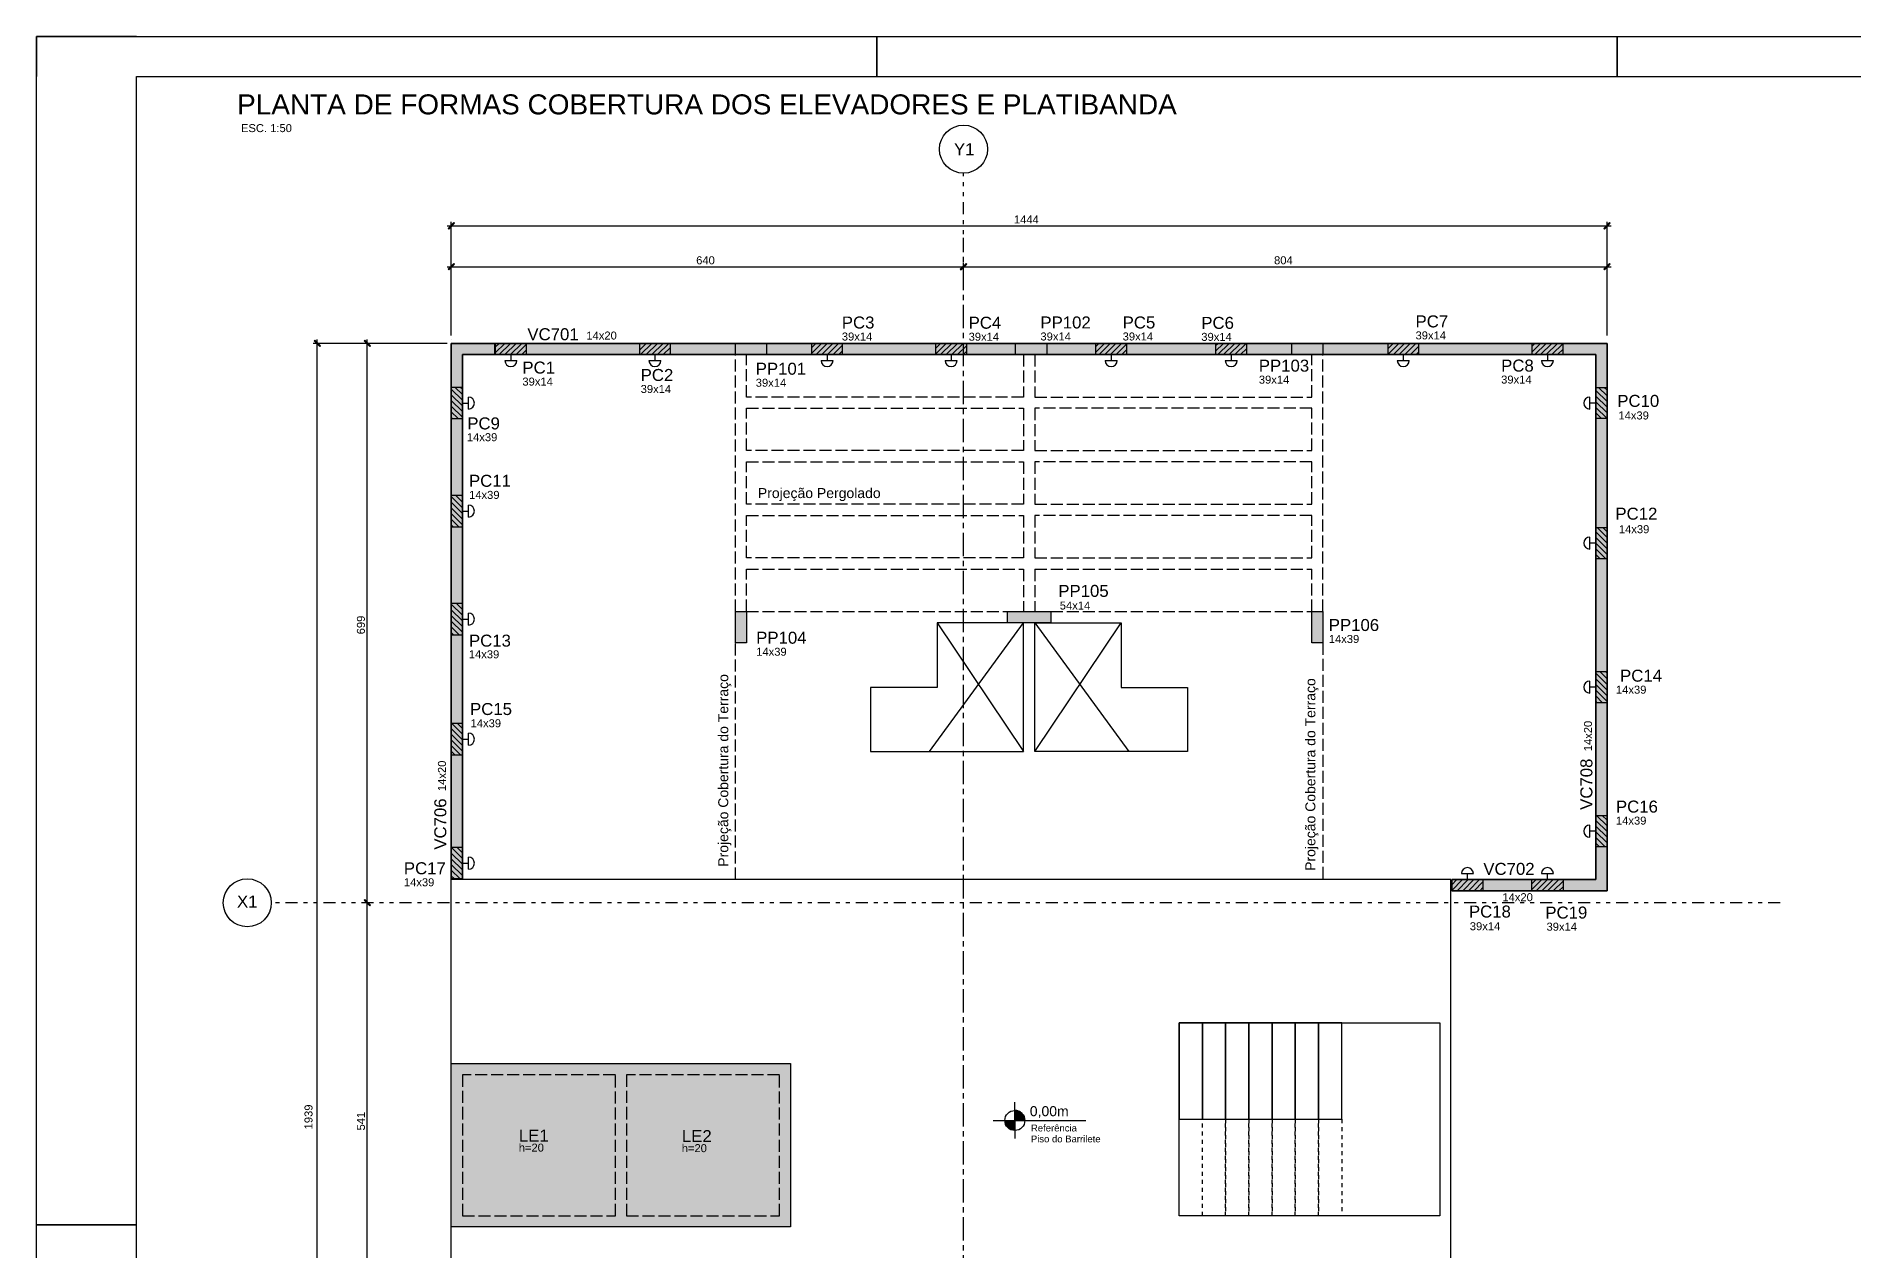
# Model space of a CAD drawing. Extents: x 0 to 95, y 0 to 59.4.
# Drawn here: x 0 to 45.41, y 29.05 to 59.4 of the extents above; entities that cross this region are included whole.
import ezdxf

# ---------------------------------------------------------------- set-up
doc = ezdxf.new("R2010")
doc.units = 0
doc.header["$MEASUREMENT"] = 0
for name, pattern in [('ESTILO_TQS_0001', [0.2, 0.1, -0.1]), ('ESTILO_TQS_0004', [1.09, 0.3, -0.15, 0.02, -0.15, 0.02, -0.15, 0.3]), ('ESTILO_TQS_0005', [0.4, 0.3, -0.1])]:
    doc.linetypes.add(name, pattern=pattern)
for name, color, linetype in [('1', 1, 'CONTINUOUS'), ('18', 131, 'CONTINUOUS'), ('2', 2, 'CONTINUOUS'), ('20', 241, 'CONTINUOUS'), ('3', 3, 'CONTINUOUS'), ('37', 8, 'CONTINUOUS'), ('4', 4, 'CONTINUOUS'), ('5', 5, 'CONTINUOUS'), ('7', 7, 'CONTINUOUS'), ('8', 8, 'CONTINUOUS')]:
    doc.layers.add(name, color=color, linetype=linetype)
doc.styles.add('TQS_ARIAL', font='arial.ttf')

msp = doc.modelspace()

# ---------------------------------------------------------------- linework, layer by layer
at = {"layer": '1', "linetype": 'Continuous'}
for p, q in [((10.2676, 54.66349), (39.3476, 54.66349)), ((10.3676, 51.925202), (10.3676, 54.76349)), ((39.2476, 53.362097), (39.2476, 54.76349)), ((10.2676, 53.643232), (23.2676, 53.643232)), ((10.3676, 53.326893), (10.3676, 53.743232)), ((23.0676, 53.643232), (39.3476, 53.643232)), ((23.1676, 53.393116), (23.1676, 53.743232)), ((23.1676, 53.393116), (23.1676, 53.743232)), ((39.2476, 51.925202), (39.2476, 53.743232)), ((7.020947, 12.845198), (7.020947, 51.825202)), ((8.269849, 37.6452), (8.269849, 51.825202)), ((9.056517, 51.725202), (6.920947, 51.725202)), ((10.2676, 51.725202), (8.169849, 51.725202)), ((22.319785, 41.5252), (24.6676, 44.745202)), ((22.507602, 44.745202), (24.6676, 41.5252)), ((24.9476, 44.745202), (27.295415, 41.5252)), ((24.9476, 41.5252), (27.107598, 44.745202)), ((8.200948, 37.7452), (8.169849, 37.7452)), ((8.200948, 37.7452), (8.169849, 37.7452)), ((8.269849, 26.8252), (8.269849, 37.8452)), ((24.450203, 32.554717), (24.450203, 32.762909)), ((23.910268, 32.304717), (26.222875, 32.304717)), ((24.200203, 32.304717), (24.700203, 32.304717)), ((24.450202, 32.288861), (24.200814, 32.288861)), ((24.450202, 32.273004), (24.202222, 32.273004)), ((24.450202, 32.257147), (24.204769, 32.257147)), ((24.450202, 32.24129), (24.208381, 32.24129)), ((24.450203, 32.554717), (24.450203, 32.054717)), ((24.450203, 32.054717), (24.450203, 32.554717)), ((24.450203, 32.54257), (24.527185, 32.54257)), ((24.450203, 32.526713), (24.565172, 32.526713)), ((24.450203, 32.510856), (24.591648, 32.510856)), ((24.450203, 32.494999), (24.612353, 32.494999)), ((24.450203, 32.479143), (24.6293, 32.479143)), ((24.450203, 32.463286), (24.64348, 32.463286)), ((24.450203, 32.447429), (24.655467, 32.447429)), ((24.450203, 32.431572), (24.665627, 32.431572)), ((24.450203, 32.415715), (24.67421, 32.415715)), ((24.450203, 32.399858), (24.681391, 32.399858)), ((24.450203, 32.384001), (24.687298, 32.384001)), ((24.450203, 32.368145), (24.692023, 32.368145)), ((24.450203, 32.352288), (24.695635, 32.352288)), ((24.450203, 32.336431), (24.698183, 32.336431)), ((24.450203, 32.320574), (24.699669, 32.320574)), ((24.450202, 32.225434), (24.213107, 32.225434)), ((24.450202, 32.209576), (24.219013, 32.209576)), ((24.450202, 32.19372), (24.226194, 32.19372)), ((24.450202, 32.177863), (24.234777, 32.177863)), ((24.450202, 32.162006), (24.244938, 32.162006)), ((24.450202, 32.146149), (24.256925, 32.146149)), ((24.450202, 32.130293), (24.271105, 32.130293)), ((24.450202, 32.114435), (24.288051, 32.114435)), ((24.450202, 32.098579), (24.308757, 32.098579)), ((24.450202, 32.082722), (24.335233, 32.082722)), ((24.450202, 32.066865), (24.37322, 32.066865)), ((24.450203, 32.054717), (24.450203, 31.854717))]:
    msp.add_line(p, q, dxfattribs=at)
at = {"layer": '1', "linetype": 'ESTILO_TQS_0005'}
for p, q in [((11.4476, 51.725202), (11.4476, 51.445202)), ((17.4676, 45.025202), (17.4676, 51.445198)), ((32.1476, 45.025202), (32.1476, 51.445198)), ((17.7476, 46.085198), (24.6676, 46.085198)), ((17.7476, 45.025202), (17.7476, 46.085198)), ((24.6676, 46.085198), (24.6676, 45.025205)), ((24.9476, 46.085198), (31.8676, 46.085198)), ((24.9476, 46.085198), (24.9476, 45.025205)), ((31.8676, 45.025202), (31.8676, 46.085198)), ((17.7476, 45.025198), (24.2676, 45.025198)), ((25.3476, 45.025205), (31.8676, 45.025205)), ((17.4676, 38.325202), (17.4676, 44.245202)), ((32.1476, 44.245202), (32.1476, 38.325202)), ((20.847602, 41.525202), (24.6676, 41.525202))]:
    msp.add_line(p, q, dxfattribs=at)
at = {"layer": '1', "linetype": 'Continuous'}
for points in [[(0.000016, 59.400071), (0.000016, 58.400071), (0.000016, 59.400071), (21.000016, 59.400071), (21.000016, 58.400071), (21.000016, 59.400071), (21.000016, 58.400071), (21.000016, 59.400071), (39.500016, 59.400071), (39.500016, 58.400071), (39.500016, 59.400071), (58.000016, 59.400071)], [(58.000016, 0.000071), (39.500016, 0.000071), (39.500016, 1.000071), (39.500016, 0.000071), (21.000016, 0.000071), (21.000016, 1.000071), (21.000016, 0.000071), (21.000016, 1.000071), (21.000016, 0.000071), (0.000016, 0.000071), (0.000016, 1.000071), (0.000016, 0.000071), (0.000016, 29.700071), (2.500016, 29.700071), (0.000016, 29.700071), (0.000016, 59.400071), (2.500016, 59.400071), (0.000016, 59.400071)], [(10.305717, 54.583929), (10.448623, 54.726835), (10.430945, 54.744512), (10.288039, 54.601607), (10.305717, 54.583929)], [(39.185717, 54.583929), (39.328623, 54.726835), (39.310945, 54.744512), (39.168039, 54.601607), (39.185717, 54.583929)], [(10.305717, 53.563672), (10.448623, 53.706577), (10.430945, 53.724255), (10.288039, 53.58135), (10.305717, 53.563672)], [(23.105717, 53.563672), (23.248623, 53.706577), (23.230945, 53.724255), (23.088039, 53.58135), (23.105717, 53.563672)], [(23.105717, 53.563672), (23.248623, 53.706577), (23.230945, 53.724255), (23.088039, 53.58135), (23.105717, 53.563672)], [(39.185717, 53.563672), (39.328623, 53.706577), (39.310945, 53.724255), (39.168039, 53.58135), (39.185717, 53.563672)], [(7.100507, 51.663319), (6.957602, 51.806224), (6.939924, 51.788547), (7.08283, 51.645641), (7.100507, 51.663319)], [(8.34941, 51.663319), (8.206504, 51.806224), (8.188827, 51.788547), (8.331732, 51.645641), (8.34941, 51.663319)], [(8.34941, 37.683317), (8.206504, 37.826223), (8.188827, 37.808545), (8.331732, 37.665639), (8.34941, 37.683317)], [(8.34941, 37.683317), (8.206504, 37.826223), (8.188827, 37.808545), (8.331732, 37.665639), (8.34941, 37.683317)], [(24.450203, 32.554717), (24.450203, 32.304717), (24.700203, 32.304717), (24.699669, 32.320574), (24.698183, 32.336431), (24.695635, 32.352288), (24.692023, 32.368145), (24.687298, 32.384001), (24.681391, 32.399858), (24.67421, 32.415715), (24.665627, 32.431572), (24.655332, 32.447429), (24.643302, 32.463286), (24.629164, 32.479143), (24.612192, 32.494999), (24.591479, 32.510856), (24.564912, 32.526713), (24.526838, 32.54257), (24.498468, 32.550014), (24.480464, 32.552879), (24.462338, 32.554422), (24.450203, 32.554717)]]:
    msp.add_lwpolyline(points, dxfattribs=at)
at = {"layer": '1', "linetype": 'ESTILO_TQS_0005'}
for points in [[(17.7476, 51.445198), (24.6676, 51.445198), (24.6676, 50.385198), (17.7476, 50.385198), (17.7476, 51.445198)], [(31.8676, 51.445198), (24.9476, 51.445198), (24.9476, 50.385198), (31.8676, 50.385198), (31.8676, 51.445198)], [(17.7476, 50.105198), (24.6676, 50.105198), (24.6676, 49.045198), (17.7476, 49.045198), (17.7476, 50.105198)], [(31.8676, 50.105198), (24.9476, 50.105198), (24.9476, 49.045198), (31.8676, 49.045198), (31.8676, 50.105198)], [(17.7476, 48.765198), (24.6676, 48.765198), (24.6676, 47.705198), (17.7476, 47.705198), (17.7476, 48.765198)], [(31.8676, 48.765198), (24.9476, 48.765198), (24.9476, 47.705198), (31.8676, 47.705198), (31.8676, 48.765198)], [(17.7476, 47.425198), (24.6676, 47.425198), (24.6676, 46.365198), (17.7476, 46.365198), (17.7476, 47.425198)], [(31.8676, 47.425198), (24.9476, 47.425198), (24.9476, 46.365198), (31.8676, 46.365198), (31.8676, 47.425198)], [(10.6476, 32.625198), (10.6476, 29.925198), (14.4676, 29.925198), (14.4676, 33.445198), (10.6476, 33.445198), (10.6476, 32.625198)], [(14.7476, 32.625198), (14.7476, 29.925198), (18.5676, 29.925198), (18.5676, 33.445198), (14.7476, 33.445198), (14.7476, 32.625198)]]:
    msp.add_lwpolyline(points, dxfattribs=at)
at = {"layer": '1', "linetype": 'Continuous'}
for centre, radius in [((23.1676, 56.580159), 0.6), ((5.270555, 37.7452), 0.6), ((24.450203, 32.304717), 0.25)]:
    msp.add_circle(centre, radius, dxfattribs=at)
for points in [[(10.305717, 54.583929), (10.430945, 54.744512), (10.288039, 54.601607)], [(10.305717, 54.583929), (10.288039, 54.601607), (10.305717, 54.583929)], [(10.305717, 54.583929), (10.448623, 54.726835), (10.430945, 54.744512)], [(39.185717, 54.583929), (39.310945, 54.744512), (39.168039, 54.601607)], [(39.185717, 54.583929), (39.168039, 54.601607), (39.185717, 54.583929)], [(39.185717, 54.583929), (39.328623, 54.726835), (39.310945, 54.744512)], [(10.305717, 53.563672), (10.430945, 53.724255), (10.288039, 53.58135)], [(10.305717, 53.563672), (10.448623, 53.706577), (10.430945, 53.724255)], [(23.105717, 53.563672), (23.230945, 53.724255), (23.088039, 53.58135)], [(23.105717, 53.563672), (23.230945, 53.724255), (23.088039, 53.58135)], [(23.105717, 53.563672), (23.248623, 53.706577), (23.230945, 53.724255)], [(23.105717, 53.563672), (23.248623, 53.706577), (23.230945, 53.724255)], [(39.185717, 53.563672), (39.310945, 53.724255), (39.168039, 53.58135)], [(39.185717, 53.563672), (39.328623, 53.706577), (39.310945, 53.724255)], [(10.305717, 53.563672), (10.288039, 53.58135), (10.305717, 53.563672)], [(23.105717, 53.563672), (23.088039, 53.58135), (23.105717, 53.563672)], [(23.105717, 53.563672), (23.088039, 53.58135), (23.105717, 53.563672)], [(39.185717, 53.563672), (39.168039, 53.58135), (39.185717, 53.563672)], [(7.100507, 51.663319), (6.957602, 51.806224), (6.939924, 51.788547)], [(7.100507, 51.663319), (6.939924, 51.788547), (7.08283, 51.645641)], [(8.34941, 51.663319), (8.206504, 51.806224), (8.188827, 51.788547)], [(8.34941, 51.663319), (8.188827, 51.788547), (8.331732, 51.645641)], [(7.100507, 51.663319), (7.08283, 51.645641), (7.100507, 51.663319)], [(8.34941, 51.663319), (8.331732, 51.645641), (8.34941, 51.663319)], [(8.34941, 37.683317), (8.206504, 37.826223), (8.188827, 37.808545)], [(8.34941, 37.683317), (8.206504, 37.826223), (8.188827, 37.808545)], [(8.34941, 37.683317), (8.188827, 37.808545), (8.331732, 37.665639)], [(8.34941, 37.683317), (8.188827, 37.808545), (8.331732, 37.665639)], [(8.34941, 37.683317), (8.331732, 37.665639), (8.34941, 37.683317)], [(8.34941, 37.683317), (8.331732, 37.665639), (8.34941, 37.683317)]]:
    msp.add_solid(points, dxfattribs=at)
at = {"layer": '18', "linetype": 'Continuous'}
msp.add_lwpolyline([(10.3676, 33.725198), (18.8476, 33.725198), (18.8476, 29.645198), (10.3676, 29.645198), (10.3676, 33.725198)], dxfattribs=at)
for points in [[(10.3676, 33.725198), (18.8476, 33.725198), (18.8476, 29.645198)], [(10.3676, 33.725198), (18.8476, 29.645198), (10.3676, 29.645198)], [(10.3676, 33.725198), (10.3676, 29.645198), (10.3676, 33.725198)]]:
    msp.add_solid(points, dxfattribs=at)
at = {"layer": '2', "linetype": 'ESTILO_TQS_0004'}
for p, q in [((23.1676, 10.306425), (23.1676, 55.980159)), ((23.1676, 8.690241), (23.1676, 54.363975)), ((23.1676, 10.306428), (23.1676, 54.363975)), ((23.1676, 10.306425), (23.1676, 54.363972)), ((43.574805, 37.7452), (5.870555, 37.7452))]:
    msp.add_line(p, q, dxfattribs=at)
at = {"layer": '2', "linetype": 'Continuous'}
for p, q in [((39.2476, 53.262097), (39.2476, 53.262097)), ((10.3676, 51.825202), (10.3676, 51.825202)), ((9.156517, 51.725202), (9.156517, 51.725202)), ((10.3676, 51.725202), (10.3676, 51.725202)), ((11.467591, 51.489835), (11.702958, 51.725202)), ((11.467591, 51.631256), (11.561536, 51.725202)), ((11.564379, 51.445202), (11.844379, 51.725202)), ((11.7058, 51.445202), (11.9858, 51.725202)), ((11.847222, 51.445202), (12.127222, 51.725202)), ((11.857591, 51.445202), (11.857591, 51.295202)), ((11.988643, 51.445202), (12.247591, 51.70415)), ((12.130065, 51.445202), (12.247591, 51.562728)), ((15.067591, 51.554301), (15.238492, 51.725202)), ((15.067591, 51.695722), (15.09707, 51.725202)), ((15.099913, 51.445202), (15.379913, 51.725202)), ((15.241334, 51.445202), (15.521334, 51.725202)), ((15.382756, 51.445202), (15.662756, 51.725202)), ((15.457591, 51.445202), (15.457591, 51.295202)), ((15.524177, 51.445202), (15.804177, 51.725202)), ((15.665598, 51.445202), (15.847591, 51.627194)), ((15.80702, 51.445202), (15.847591, 51.485773)), ((19.367591, 51.470239), (19.622555, 51.725203)), ((19.367591, 51.61166), (19.481133, 51.725203)), ((19.483976, 51.445203), (19.763976, 51.725203)), ((19.625398, 51.445203), (19.905398, 51.725203)), ((19.757591, 51.445203), (19.757591, 51.295203)), ((19.766819, 51.445203), (20.046819, 51.725203)), ((19.90824, 51.445203), (20.147591, 51.684554)), ((20.049662, 51.445203), (20.147591, 51.543132)), ((22.467591, 51.458969), (22.733824, 51.725202)), ((22.467591, 51.600391), (22.592402, 51.725202)), ((22.595245, 51.445202), (22.875245, 51.725202)), ((22.736666, 51.445202), (23.016666, 51.725202)), ((22.857591, 51.445202), (22.857591, 51.295202)), ((22.878088, 51.445202), (23.158088, 51.725202)), ((23.019509, 51.445202), (23.247591, 51.673284)), ((23.16093, 51.445202), (23.247591, 51.531862)), ((26.467591, 51.499171), (26.693622, 51.725202)), ((26.467591, 51.640593), (26.5522, 51.725202)), ((26.555043, 51.445202), (26.835043, 51.725202)), ((26.696464, 51.445202), (26.976464, 51.725202)), ((26.837886, 51.445202), (27.117886, 51.725202)), ((26.857591, 51.445202), (26.857591, 51.295202)), ((26.979307, 51.445202), (27.247591, 51.713486)), ((27.120728, 51.445202), (27.247591, 51.572064)), ((29.467591, 51.529323), (29.66347, 51.725202)), ((29.467591, 51.670744), (29.522049, 51.725202)), ((29.524891, 51.445202), (29.804891, 51.725202)), ((29.666313, 51.445202), (29.946313, 51.725202)), ((29.807734, 51.445202), (30.087734, 51.725202)), ((29.857591, 51.445202), (29.857591, 51.295202)), ((29.949155, 51.445202), (30.229155, 51.725202)), ((30.090577, 51.445202), (30.247591, 51.602216)), ((30.231998, 51.445202), (30.247591, 51.460795)), ((33.767591, 51.445202), (34.047532, 51.725202)), ((33.767591, 51.586682), (33.906111, 51.725202)), ((33.908953, 51.445202), (34.188953, 51.725202)), ((34.050375, 51.445202), (34.330375, 51.725202)), ((34.157591, 51.445202), (34.157591, 51.295202)), ((34.191796, 51.445202), (34.471796, 51.725202)), ((34.333217, 51.445202), (34.547591, 51.659575)), ((34.474639, 51.445202), (34.547591, 51.518154)), ((37.367591, 51.509727), (37.583066, 51.725202)), ((37.367591, 51.651148), (37.441645, 51.725202)), ((37.444487, 51.445202), (37.724487, 51.725202)), ((37.585909, 51.445202), (37.865909, 51.725202)), ((37.72733, 51.445202), (38.00733, 51.725202)), ((37.757591, 51.445202), (37.757591, 51.295202)), ((37.868751, 51.445202), (38.147591, 51.724041)), ((38.010173, 51.445202), (38.147591, 51.58262)), ((11.707591, 51.295202), (12.007591, 51.295202)), ((15.307591, 51.295202), (15.607591, 51.295202)), ((19.607591, 51.295203), (19.907591, 51.295203)), ((22.707591, 51.295202), (23.007591, 51.295202)), ((26.707591, 51.295202), (27.007591, 51.295202)), ((29.707591, 51.295202), (30.007591, 51.295202)), ((34.007591, 51.295202), (34.307591, 51.295202)), ((37.607591, 51.295202), (37.907591, 51.295202)), ((10.3676, 50.585005), (10.6476, 50.305005)), ((10.3676, 50.443583), (10.6476, 50.163583)), ((10.468827, 50.625198), (10.6476, 50.446426)), ((10.610249, 50.625198), (10.6476, 50.587847)), ((38.9676, 50.552118), (39.2476, 50.272118)), ((38.9676, 50.410697), (39.2476, 50.130697)), ((39.035941, 50.625198), (39.2476, 50.41354)), ((39.177363, 50.625198), (39.2476, 50.554961)), ((10.3676, 50.302162), (10.6476, 50.022162)), ((10.3676, 50.16074), (10.6476, 49.88074)), ((10.3676, 50.019319), (10.541721, 49.845198)), ((10.6476, 50.235198), (10.7976, 50.235198)), ((10.7976, 50.085198), (10.7976, 50.385198)), ((38.8176, 50.085198), (38.8176, 50.385198)), ((38.9676, 50.235198), (38.8176, 50.235198)), ((38.9676, 50.269276), (39.2476, 49.989276)), ((38.9676, 50.127854), (39.2476, 49.847854)), ((38.9676, 49.986433), (39.108835, 49.845198)), ((10.3676, 49.877898), (10.400299, 49.845198)), ((10.3676, 47.897999), (10.6476, 47.617999)), ((10.3676, 47.756577), (10.6476, 47.476577)), ((10.481822, 47.925198), (10.6476, 47.75942)), ((10.623243, 47.925198), (10.6476, 47.900841)), ((10.7976, 47.385198), (10.7976, 47.685198)), ((10.3676, 47.615156), (10.6476, 47.335156)), ((10.3676, 47.473735), (10.6476, 47.193735)), ((10.3676, 47.332313), (10.554715, 47.145198)), ((10.6476, 47.535198), (10.7976, 47.535198)), ((10.3676, 47.190892), (10.413294, 47.145198)), ((38.8176, 46.585198), (38.8176, 46.885198)), ((38.9676, 47.016585), (39.2476, 46.736585)), ((38.9676, 46.875163), (39.2476, 46.595163)), ((39.000408, 47.125198), (39.2476, 46.878006)), ((39.141829, 47.125198), (39.2476, 47.019427)), ((38.9676, 46.735198), (38.8176, 46.735198)), ((38.9676, 46.733742), (39.2476, 46.453742)), ((38.9676, 46.592321), (39.214722, 46.345198)), ((38.9676, 46.450899), (39.073301, 46.345198)), ((10.3676, 45.210993), (10.6476, 44.930993)), ((10.3676, 45.069572), (10.6476, 44.789572)), ((10.494816, 45.225198), (10.6476, 45.072414)), ((10.636237, 45.225198), (10.6476, 45.213836)), ((10.7976, 44.685198), (10.7976, 44.985198)), ((10.3676, 44.92815), (10.6476, 44.64815)), ((10.3676, 44.786729), (10.6476, 44.506729)), ((10.3676, 44.645308), (10.567709, 44.445198)), ((10.3676, 44.503886), (10.426288, 44.445198)), ((10.6476, 44.835198), (10.7976, 44.835198)), ((38.8176, 42.985198), (38.8176, 43.285198)), ((38.9676, 43.481051), (39.2476, 43.201051)), ((38.9676, 43.339629), (39.2476, 43.059629)), ((38.9676, 43.198208), (39.2476, 42.918208)), ((39.064874, 43.525198), (39.2476, 43.342472)), ((39.206295, 43.525198), (39.2476, 43.483893)), ((38.9676, 43.135198), (38.8176, 43.135198)), ((38.9676, 43.056787), (39.2476, 42.776787)), ((38.9676, 42.915365), (39.137767, 42.745198)), ((38.9676, 42.773944), (38.996345, 42.745198)), ((10.3676, 42.099723), (10.6476, 41.819723)), ((10.3676, 41.958302), (10.6476, 41.678302)), ((10.3676, 41.81688), (10.6476, 41.53688)), ((10.383546, 42.225198), (10.6476, 41.961145)), ((10.524967, 42.225198), (10.6476, 42.102566)), ((10.6476, 41.835198), (10.7976, 41.835198)), ((10.7976, 41.685198), (10.7976, 41.985198)), ((10.3676, 41.675459), (10.597861, 41.445198)), ((10.3676, 41.534038), (10.456439, 41.445198)), ((38.8176, 39.385198), (38.8176, 39.685198)), ((38.9676, 39.535198), (38.8176, 39.535198)), ((38.9676, 39.804095), (39.2476, 39.524095)), ((38.9676, 39.662674), (39.2476, 39.382674)), ((38.9676, 39.521253), (39.2476, 39.241253)), ((38.987918, 39.925198), (39.2476, 39.665517)), ((39.12934, 39.925198), (39.2476, 39.806938)), ((10.372276, 39.125198), (10.6476, 38.849875)), ((10.513698, 39.125198), (10.6476, 38.991296)), ((38.9676, 39.379831), (39.202233, 39.145198)), ((38.9676, 39.23841), (39.060812, 39.145198)), ((10.3676, 38.988453), (10.6476, 38.708453)), ((10.3676, 38.847032), (10.6476, 38.567032)), ((10.3676, 38.705611), (10.6476, 38.425611)), ((10.6476, 38.735198), (10.7976, 38.735198)), ((10.7976, 38.585198), (10.7976, 38.885198)), ((10.3676, 38.564189), (10.586591, 38.345198)), ((10.3676, 38.422768), (10.445169, 38.345198)), ((35.367644, 38.05465), (35.638177, 38.325183)), ((35.367644, 38.196071), (35.496756, 38.325183)), ((35.499598, 38.045183), (35.779598, 38.325183)), ((35.607644, 38.475183), (35.907644, 38.475183)), ((35.64102, 38.045183), (35.92102, 38.325183)), ((35.757644, 38.325183), (35.757644, 38.475183)), ((35.782441, 38.045183), (36.062441, 38.325183)), ((35.923862, 38.045183), (36.147644, 38.268964)), ((37.367644, 38.074751), (37.618073, 38.32518)), ((37.367644, 38.216172), (37.476651, 38.32518)), ((37.479494, 38.04518), (37.759494, 38.32518)), ((37.607644, 38.47518), (37.907644, 38.47518)), ((37.620915, 38.04518), (37.900915, 38.32518)), ((37.757644, 38.32518), (37.757644, 38.47518)), ((37.762337, 38.04518), (38.042337, 38.32518)), ((37.903758, 38.04518), (38.147644, 38.289065)), ((38.04518, 38.04518), (38.147644, 38.147644)), ((8.300948, 37.7452), (8.300948, 37.7452)), ((8.300948, 37.7452), (8.300948, 37.7452)), ((36.065284, 38.045183), (36.147644, 38.127543))]:
    msp.add_line(p, q, dxfattribs=at)
for centre, start, end in [((11.857591, 51.295202), 180, 0), ((15.457591, 51.295202), 180, 0), ((19.757591, 51.295203), 180, 0), ((22.857591, 51.295202), 180, 0), ((26.857591, 51.295202), 180, 0), ((29.857591, 51.295202), 180, 0), ((34.157591, 51.295202), 180, 0), ((37.757591, 51.295202), 180, 0), ((10.7976, 50.235198), 270, 90), ((38.8176, 50.235198), 90, 270), ((10.7976, 47.535198), 270, 90), ((38.8176, 46.735198), 90, 270), ((10.7976, 44.835198), 270, 90), ((38.8176, 43.135198), 90, 270), ((10.7976, 41.835198), 270, 90), ((38.8176, 39.535198), 90, 270), ((10.7976, 38.735198), 270, 90), ((35.757644, 38.475183), 0, 180), ((37.757644, 38.47518), 0, 180)]:
    msp.add_arc(centre, 0.15, start, end, dxfattribs=at)
at = {"layer": '20', "linetype": 'Continuous'}
msp.add_lwpolyline([(10.3676, 38.345198), (10.3676, 51.725202), (39.2476, 51.725202), (39.2476, 38.045198), (35.367644, 38.045198), (35.367644, 38.325202), (38.9676, 38.325202), (38.9676, 51.445198), (10.6476, 51.445198), (10.6476, 38.345198), (10.3676, 38.345198)], dxfattribs=at)
for points in [[(10.6476, 51.445198), (10.3676, 38.345198), (10.3676, 51.725202)], [(10.6476, 51.445198), (10.3676, 51.725202), (39.2476, 51.725202)], [(10.6476, 51.445198), (10.6476, 38.345198), (10.3676, 38.345198)], [(10.6476, 51.445198), (39.2476, 51.725202), (38.9676, 51.445198)], [(38.9676, 38.325202), (38.9676, 51.445198), (39.2476, 51.725202)], [(38.9676, 38.325202), (39.2476, 51.725202), (39.2476, 38.045198)], [(38.9676, 38.325202), (39.2476, 38.045198), (35.367644, 38.045198)], [(38.9676, 38.325202), (35.367644, 38.045198), (35.367644, 38.325202)]]:
    msp.add_solid(points, dxfattribs=at)
at = {"layer": '3', "linetype": 'Continuous'}
for p, q in [((35.3476, 38.325202), (10.3676, 38.325202)), ((35.3476, 26.345195), (35.3476, 38.325202))]:
    msp.add_line(p, q, dxfattribs=at)
for points in [[(10.3676, 26.345195), (10.3676, 51.725202), (39.2476, 51.725202), (39.2476, 38.045202), (35.367644, 38.045202)], [(10.3676, 33.725198), (18.8476, 33.725198), (18.8476, 29.645198), (10.3676, 29.645198)]]:
    msp.add_lwpolyline(points, dxfattribs=at)
at = {"layer": '37', "linetype": 'Continuous'}
for points in [[(17.4676, 51.725202), (18.2476, 51.725202), (18.2476, 51.445198)], [(17.4676, 51.725202), (18.2476, 51.445198), (17.4676, 51.445198)], [(17.4676, 51.725202), (17.4676, 51.445198), (17.4676, 51.725202)], [(24.4676, 51.725202), (25.2476, 51.725202), (25.2476, 51.445198)], [(24.4676, 51.725202), (25.2476, 51.445198), (24.4676, 51.445198)], [(24.4676, 51.725202), (24.4676, 51.445198), (24.4676, 51.725202)], [(31.367591, 51.725202), (32.1476, 51.725202), (32.1476, 51.445202)], [(31.367591, 51.725202), (32.1476, 51.445202), (31.367591, 51.445202)], [(31.367591, 51.725202), (31.367591, 51.445202), (31.367591, 51.725202)], [(17.4676, 45.025198), (17.7476, 45.025198), (17.7476, 44.245202)], [(17.4676, 45.025198), (17.7476, 44.245202), (17.4676, 44.245202)], [(17.4676, 45.025198), (17.4676, 44.245202), (17.4676, 45.025198)], [(24.2676, 45.025205), (25.3476, 45.025205), (25.3476, 44.745202)], [(24.2676, 45.025205), (25.3476, 44.745202), (24.2676, 44.745202)], [(24.2676, 45.025205), (24.2676, 44.745202), (24.2676, 45.025205)], [(31.8676, 45.025198), (32.1476, 45.025198), (32.1476, 44.245202)], [(31.8676, 45.025198), (32.1476, 44.245202), (31.8676, 44.245202)], [(31.8676, 45.025198), (31.8676, 44.245202), (31.8676, 45.025198)]]:
    msp.add_solid(points, dxfattribs=at)
at = {"layer": '4', "linetype": 'Continuous'}
msp.add_lwpolyline([(10.6476, 38.345198), (10.6476, 51.445198), (38.9676, 51.445198), (38.9676, 38.325202), (35.367644, 38.325202), (35.367644, 38.045198), (39.2476, 38.045198), (39.2476, 51.725202), (10.3676, 51.725202), (10.3676, 38.345198), (10.6476, 38.345198)], dxfattribs=at)
at = {"layer": '5', "linetype": 'Continuous'}
for points in [[(12.247591, 51.725202), (11.467591, 51.725202), (11.467591, 51.445202), (12.247591, 51.445202), (12.247591, 51.725202)], [(15.847591, 51.725202), (15.067591, 51.725202), (15.067591, 51.445202), (15.847591, 51.445202), (15.847591, 51.725202)], [(17.4676, 51.725202), (18.2476, 51.725202), (18.2476, 51.445198), (17.4676, 51.445198), (17.4676, 51.725202)], [(20.147591, 51.725203), (19.367591, 51.725203), (19.367591, 51.445203), (20.147591, 51.445203), (20.147591, 51.725203)], [(23.247591, 51.725202), (22.467591, 51.725202), (22.467591, 51.445202), (23.247591, 51.445202), (23.247591, 51.725202)], [(24.4676, 51.725202), (25.2476, 51.725202), (25.2476, 51.445198), (24.4676, 51.445198), (24.4676, 51.725202)], [(27.247591, 51.725202), (26.467591, 51.725202), (26.467591, 51.445202), (27.247591, 51.445202), (27.247591, 51.725202)], [(30.247591, 51.725202), (29.467591, 51.725202), (29.467591, 51.445202), (30.247591, 51.445202), (30.247591, 51.725202)], [(31.367591, 51.725202), (32.1476, 51.725202), (32.1476, 51.445202), (31.367591, 51.445202), (31.367591, 51.725202)], [(34.547591, 51.725202), (33.767591, 51.725202), (33.767591, 51.445202), (34.547591, 51.445202), (34.547591, 51.725202)], [(38.147591, 51.725202), (37.367591, 51.725202), (37.367591, 51.445202), (38.147591, 51.445202), (38.147591, 51.725202)], [(10.3676, 50.625198), (10.3676, 49.845198), (10.6476, 49.845198), (10.6476, 50.625198), (10.3676, 50.625198)], [(39.2476, 50.625198), (39.2476, 49.845198), (38.9676, 49.845198), (38.9676, 50.625198), (39.2476, 50.625198)], [(10.3676, 47.925198), (10.3676, 47.145198), (10.6476, 47.145198), (10.6476, 47.925198), (10.3676, 47.925198)], [(39.2476, 47.125198), (39.2476, 46.345198), (38.9676, 46.345198), (38.9676, 47.125198), (39.2476, 47.125198)], [(10.3676, 45.225198), (10.3676, 44.445198), (10.6476, 44.445198), (10.6476, 45.225198), (10.3676, 45.225198)], [(17.4676, 45.025198), (17.7476, 45.025198), (17.7476, 44.245202), (17.4676, 44.245202), (17.4676, 45.025198)], [(24.2676, 45.025205), (25.3476, 45.025205), (25.3476, 44.745202), (24.2676, 44.745202), (24.2676, 45.025205)], [(31.8676, 45.025198), (32.1476, 45.025198), (32.1476, 44.245202), (31.8676, 44.245202), (31.8676, 45.025198)], [(39.2476, 43.525198), (39.2476, 42.745198), (38.9676, 42.745198), (38.9676, 43.525198), (39.2476, 43.525198)], [(10.3676, 42.225198), (10.3676, 41.445198), (10.6476, 41.445198), (10.6476, 42.225198), (10.3676, 42.225198)], [(39.2476, 39.925198), (39.2476, 39.145198), (38.9676, 39.145198), (38.9676, 39.925198), (39.2476, 39.925198)], [(10.3676, 39.125198), (10.3676, 38.345198), (10.6476, 38.345198), (10.6476, 39.125198), (10.3676, 39.125198)], [(36.147644, 38.045183), (35.367644, 38.045183), (35.367644, 38.325183), (36.147644, 38.325183), (36.147644, 38.045183)], [(38.147644, 38.04518), (37.367644, 38.04518), (37.367644, 38.32518), (38.147644, 38.32518), (38.147644, 38.04518)]]:
    msp.add_lwpolyline(points, dxfattribs=at)
at = {"layer": '7', "linetype": 'Continuous'}
msp.add_lwpolyline([(2.500016, 58.400071), (94.000016, 58.400071), (94.000016, 1.000071), (2.500016, 1.000071), (2.500016, 58.400071)], dxfattribs=at)
at = {"layer": '8', "linetype": 'Continuous'}
for points in [[(22.507602, 44.745202), (22.507602, 43.125202), (20.847602, 43.125202), (20.847602, 41.525202), (24.6676, 41.525202), (24.6676, 44.745202), (22.507602, 44.745202)], [(27.107598, 44.745202), (27.107598, 43.125202), (28.767598, 43.125202), (28.767598, 41.525202), (24.9476, 41.525202), (24.9476, 44.745202), (27.107598, 44.745202)], [(28.557742, 32.335198), (29.137742, 32.335198), (29.137742, 34.745198), (28.557742, 34.745198), (28.557742, 32.335198)], [(28.557742, 29.925198), (28.557742, 32.335198), (28.557742, 34.745198), (35.0676, 34.745198), (35.0676, 29.925198), (28.557742, 29.925198)], [(29.137742, 32.335198), (29.717742, 32.335198), (29.717742, 34.745198), (29.137742, 34.745198), (29.137742, 32.335198)], [(29.717742, 32.335198), (30.297742, 32.335198), (30.297742, 34.745198), (29.717742, 34.745198), (29.717742, 32.335198)], [(30.297742, 32.335198), (30.877742, 32.335198), (30.877742, 34.745198), (30.297742, 34.745198), (30.297742, 32.335198)], [(30.877742, 32.335198), (31.457742, 32.335198), (31.457742, 34.745198), (30.877742, 34.745198), (30.877742, 32.335198)], [(31.457742, 32.335198), (32.037742, 32.335198), (32.037742, 34.745198), (31.457742, 34.745198), (31.457742, 32.335198)], [(32.037742, 32.335198), (32.617742, 32.335198), (32.617742, 34.745198), (32.037742, 34.745198), (32.037742, 32.335198)]]:
    msp.add_lwpolyline(points, dxfattribs=at)
at = {"layer": '8', "linetype": 'ESTILO_TQS_0001'}
for points in [[(29.137742, 32.335198), (29.717742, 32.335198), (29.717742, 29.925198), (29.137742, 29.925198), (29.137742, 32.335198)], [(29.717742, 32.335198), (30.297742, 32.335198), (30.297742, 29.925198), (29.717742, 29.925198), (29.717742, 32.335198)], [(30.297742, 32.335198), (30.877742, 32.335198), (30.877742, 29.925198), (30.297742, 29.925198), (30.297742, 32.335198)], [(30.877742, 32.335198), (31.457742, 32.335198), (31.457743, 29.925198), (30.877742, 29.925198), (30.877742, 32.335198)], [(31.457742, 32.335198), (32.037742, 32.335198), (32.037743, 29.925198), (31.457743, 29.925198), (31.457742, 32.335198)], [(32.037742, 32.335198), (32.617742, 32.335198), (32.617743, 29.925198), (32.037743, 29.925198), (32.037742, 32.335198)]]:
    msp.add_lwpolyline(points, dxfattribs=at)

# ---------------------------------------------------------------- texts
at = {"layer": '1', "linetype": 'Continuous', "style": 'TQS_ARIAL'}
for s, p in [('Piso do Barrilete', (24.850837, 31.758652)), ('Referência', (24.853022, 32.030479))]:
    msp.add_text(s, height=0.17, dxfattribs=at).set_placement(p)
at = {"layer": '2', "linetype": 'Continuous', "style": 'TQS_ARIAL'}
for s, height, p in [('ESC. 1:50', 0.2, (5.113079, 57.006311)), ('1444', 0.2, (24.4276, 54.72349)), ('640', 0.2, (16.4876, 53.703232)), ('804', 0.2, (30.9276, 53.703232)), ('14x20', 0.2, (13.743453, 51.82238)), ('39x14', 0.2, (20.126854, 51.797834)), ('39x14', 0.2, (23.295308, 51.792934)), ('39x14', 0.2, (25.089161, 51.798947)), ('39x14', 0.2, (27.143919, 51.798933)), ('39x14', 0.2, (29.109452, 51.789089)), ('39x14', 0.2, (34.46287, 51.8261)), ('39x14', 0.2, (12.144808, 50.671405)), ('39x14', 0.2, (30.546872, 50.719475)), ('39x14', 0.2, (36.601541, 50.721617)), ('39x14', 0.2, (15.100506, 50.486672)), ('39x14', 0.2, (17.975868, 50.643126)), ('14x39', 0.2, (39.5318, 49.825104)), ('14x39', 0.2, (10.757428, 49.281537)), ('14x39', 0.2, (10.812881, 47.83976)), ('Projeção Pergolado', 0.25, (18.029759, 47.860321)), ('14x39', 0.2, (39.543342, 46.982216)), ('54x14', 0.2, (25.572944, 45.075191)), ('14x39', 0.2, (10.806204, 43.855756)), ('14x39', 0.2, (17.987496, 43.920025)), ('14x39', 0.2, (32.294904, 44.237931)), ('14x39', 0.2, (39.470726, 42.971621)), ('14x39', 0.2, (10.851122, 42.132217)), ('14x39', 0.2, (39.470726, 39.699336)), ('14x39', 0.2, (9.18384, 38.157769)), ('14x20', 0.2, (36.632981, 37.785169)), ('39x14', 0.2, (35.818709, 37.059431)), ('39x14', 0.2, (37.735418, 37.047953)), ('0,00m', 0.25, (24.824851, 32.412134)), ('h=20', 0.2, (12.053599, 31.526465)), ('h=20', 0.2, (16.126563, 31.512934))]:
    msp.add_text(s, height=height, dxfattribs=at).set_placement(p)
for s, height, p in [('699', 0.2, (8.209849, 44.455201)), ('Projeção Cobertura do Terraço', 0.25, (17.289211, 38.646983)), ('Projeção Cobertura do Terraço', 0.25, (31.960199, 38.543405)), ('14x20', 0.2, (38.87175, 41.532685)), ('14x20', 0.2, (10.234508, 40.53732)), ('1939', 0.2, (6.900089, 32.082568)), ('541', 0.2, (8.209849, 32.0552))]:
    msp.add_text(s, height=height, rotation=90, dxfattribs=at).set_placement(p)
at = {"layer": '4', "linetype": 'Continuous', "style": 'TQS_ARIAL'}
for s, p in [('Y1', (22.929421, 56.429847)), ('PC3', (20.126854, 52.097834)), ('PC4', (23.295308, 52.092934)), ('PP102', (25.089161, 52.098947)), ('PC5', (27.143919, 52.098933)), ('PC6', (29.109452, 52.089089)), ('PC7', (34.46287, 52.1261)), ('VC701', (12.269838, 51.804898)), ('PP103', (30.546872, 51.019475)), ('PC8', (36.601541, 51.021617)), ('PC1', (12.144808, 50.971405)), ('PC2', (15.100506, 50.786672)), ('PP101', (17.975868, 50.943126)), ('PC10', (39.50356, 50.139046)), ('PC9', (10.767903, 49.576427)), ('PC11', (10.81052, 48.142138)), ('PC12', (39.457402, 47.320106)), ('PP105', (25.536215, 45.390006)), ('PP104', (17.987496, 44.220025)), ('PP106', (32.294904, 44.537931)), ('PC13', (10.810054, 44.146958)), ('PC14', (39.573349, 43.27134)), ('PC15', (10.836917, 42.438141)), ('PC16', (39.470726, 39.999336)), ('PC17', (9.18384, 38.457769)), ('VC702', (36.156744, 38.443127)), ('X1', (5.013834, 37.626224)), ('PC18', (35.797123, 37.376991)), ('PC19', (37.706529, 37.350906)), ('LE1', (12.056974, 31.778381)), ('LE2', (16.129938, 31.76485))]:
    msp.add_text(s, height=0.3, dxfattribs=at).set_placement(p)
for s, p in [('VC708', (38.881699, 40.067891)), ('VC706', (10.244457, 39.072526))]:
    msp.add_text(s, height=0.3, rotation=90, dxfattribs=at).set_placement(p)
at = {"layer": '5', "linetype": 'Continuous', "style": 'TQS_ARIAL'}
msp.add_text('PLANTA DE FORMAS COBERTURA DOS ELEVADORES E PLATIBANDA', height=0.5, dxfattribs=at).set_placement((5.01706, 57.449406))

doc.saveas('drawing.dxf')
